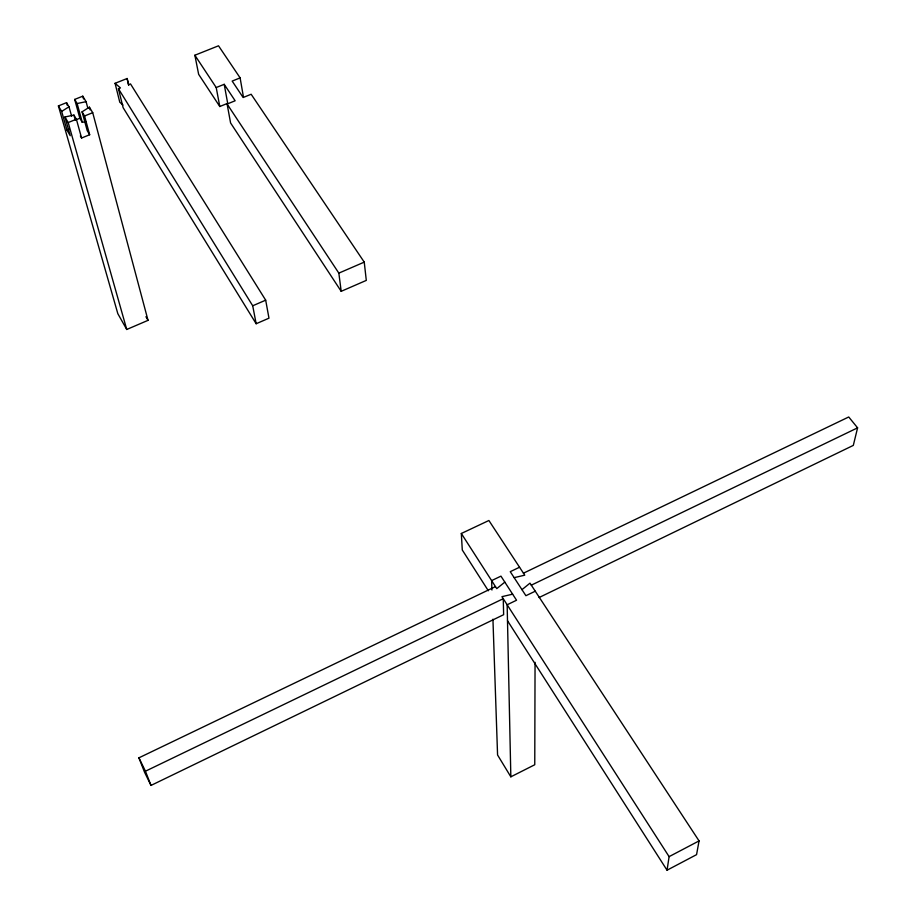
<?xml version="1.0" encoding="UTF-8"?>
<svg xmlns="http://www.w3.org/2000/svg" width="916" height="916" viewBox="0 0 916 916"><rect width="100%" height="100%" fill="white"/><g stroke="black" fill="none" stroke-linecap="round" stroke-linejoin="round"><path stroke-width="1.37" d="M535.058 662.325L534.761 764.745L510.842 776.825L497.571 754.99L492.934 619.205M521.971 589.664L529.986 583.16L699.057 840.911L696.561 854.651L667.043 870.2L669.104 856.643L501.945 596.671L512.628 594.175M523.448 573.187L848.731 416.986L857.594 427.841L853.311 445.394L539.043 597.553M504.83 582.129L496.77 588.622L461.332 533.49L488.892 520.494L524.754 575.179L514.151 577.653M71.62 116.183L68.998 106.783L66.547 102.661L58.406 105.913L117.821 313.661L126.74 329.474L148.026 320.348L92.722 112.702L89.39 107.172L82.074 111.821L84.558 115.977L89.665 134.744L81.593 138.007L76.383 119.252L73.91 115.084L64.922 116.973L70.246 135.717L67.005 130.198L69.078 128.881M67.005 130.198L61.658 111.431L68.998 106.783M669.104 856.643L699.057 840.911M535.265 591.198L525.91 595.709L510.258 571.676L519.544 567.233M151.003 785.424L503.64 614.693L503.25 598.698L145.449 771.203L151.003 785.424L144.533 772.177L138.923 757.83L495.487 586.606M531.303 585.164L857.594 427.841M115.073 83.31L120.454 87.936L118.439 88.737L123.11 107.641L256.159 323.737L268.972 318.173L265.686 300.173L130.507 83.917L128.492 84.719L127.129 78.501L115.073 83.31L119.778 102.226L122.973 104.997M224.202 84.318L235.137 100.771L227.111 104.035L230.592 122.962L341.199 291.322L366.297 280.399L364.247 262.125L251.156 94.256L243.152 97.508L232.172 81.089L240.118 77.883L218.512 45.8L194.868 55.235L198.646 74.322L219.794 106.519L227.683 103.313L224.202 84.318L216.21 87.535L194.868 55.235M256.159 323.737L252.713 305.784L265.686 300.173M341.199 291.322L338.84 273.128L364.247 262.125M64.922 116.973L68.196 122.538L76.383 119.252M84.558 115.977L92.722 112.702M75.261 120.088L79.852 118.244L82.291 122.355L86.081 121.553M79.852 118.244L74.677 99.42L82.784 96.18L86.081 101.665L87.89 108.386M74.677 99.42L77.139 103.542L86.081 101.665M227.111 104.035L338.84 273.128M488.343 590.763L462.282 550.001L461.332 533.49M507.498 620.716L667.043 870.2M118.439 88.737L252.713 305.784M89.665 134.744L87.203 130.599L82.074 111.821M80.356 135.923L81.593 138.007M58.406 105.913L61.658 111.431M145.942 316.718L148.026 320.348M138.923 757.83L145.449 771.203M68.196 122.538L126.74 329.474M66.547 102.661L67.303 105.351M73.91 115.084L75.032 119.103M77.139 103.542L82.291 122.355M82.784 96.18L83.528 98.951M89.39 107.172L90.112 109.863M127.129 78.501L128.755 85.268M216.21 87.535L219.794 106.519M240.118 77.883L243.427 96.913M491.949 590.03L491.629 580.607L500.949 576.141L516.544 600.232L507.155 604.766L510.842 776.825"/></g></svg>
